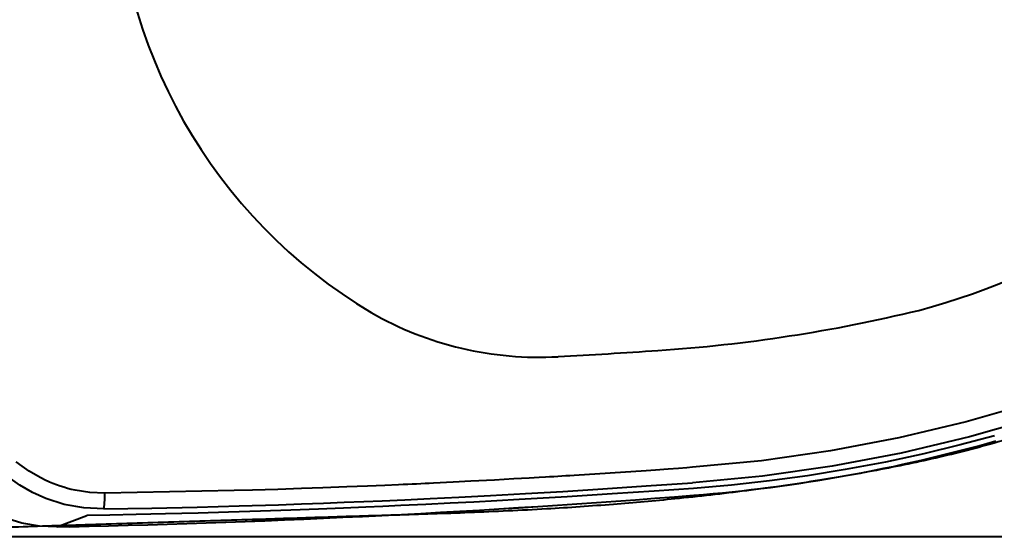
# Model space of a CAD drawing. Extents: x 4534 to 7211, y -322 to 1921.
# Drawn here: x 5032.8 to 5320.8, y 1087.9 to 1240.6 of the extents above; entities that cross this region are included whole.
import ezdxf

# ---------------------------------------------------------------- set-up
doc = ezdxf.new("R2010")
doc.units = 0
doc.header["$LTSCALE"] = 3
doc.header["$MEASUREMENT"] = 0
doc.layers.get('0').update_dxf_attribs({"linetype": 'CONTINUOUS'})
doc.layers.get('DEFPOINTS').update_dxf_attribs({"linetype": 'CONTINUOUS'})
doc.styles.get("Standard").update_dxf_attribs({"font": 'NanumGothic.ttf'})
doc.dimstyles.get("Standard").update_dxf_attribs({"dimtxt": 0.18, "dimasz": 0.18, "dimexe": 0.18, "dimexo": 0.0625, "dimgap": 0.09, "dimtad": 0, "dimtih": 1, "dimtoh": 1, "dimdec": 4, "dimzin": 0, "dimdsep": 46, "dimtxsty": 'Standard', "dimcen": 0.09, "dimadec": 0, "dimazin": 0, "dimtfac": 1, "dimtdec": 4, "dimtofl": 0, "dimtmove": 0, "dimatfit": 3, "dimfxl": 0, "dimtolj": 1, "dimtzin": 0, "dimarcsym": 0})

# ---------------------------------------------------------------- blocks, each defined once
blk = doc.blocks.new('*D40')
at = {"color": 3, "lineweight": -2}
for p, q in [((4912.89, 1486.32), (5594.29, 1486.32)), ((4912.89, 1087.92), (5594.29, 1087.92))]:
    blk.add_line(p, q, dxfattribs=at)
at = {"color": 3, "linetype": 'Continuous', "lineweight": 0}
for p, q in [((5593.49, 1466.32), (5593.49, 1303.9)), ((5593.49, 1107.92), (5593.49, 1269.45))]:
    blk.add_line(p, q, dxfattribs=at)
at = {"color": 3}
for points in [[(5590.15, 1466.32), (5596.82, 1466.32), (5593.49, 1486.32)], [(5590.15, 1107.92), (5596.82, 1107.92), (5593.49, 1087.92)]]:
    blk.add_solid(points, dxfattribs=at)
at = {"layer": 'DEFPOINTS', "color": 0}
for p in [(4911.89, 1486.32), (4911.89, 1087.92), (5593.49, 1087.92)]:
    blk.add_point(p, dxfattribs=at)
at = {"color": 2, "insert": (5593.49, 1286.68), "char_height": 30, "attachment_point": 5}
blk.add_mtext('\\A1;400', dxfattribs=at)

msp = doc.modelspace()

# ---------------------------------------------------------------- linework, layer by layer
for p, q in [((5232.01, 1100.07), (5232.01, 1100.08)), ((5047.61, 1090.79), (5047.61, 1090.79))]:
    msp.add_line(p, q)
for points in [[(5057.69, 1096.02), (5051.8, 1096.32), (5046.06, 1097.38), (5040.56, 1099.15), (5036.64, 1100.93), (5032.93, 1103.06), (5029.46, 1105.53), (5026.27, 1108.3), (5023.09, 1111.68), (5020.3, 1115.33), (5017.93, 1119.21), (5015.98, 1123.27), (5014.06, 1128.89), (5012.92, 1134.64), (5012.55, 1140.43)], [(5328.23, 1126.27), (5312.47, 1121.73), (5292.5, 1117), (5272.33, 1113.17), (5252, 1110.29), (5231.59, 1108.34)], [(5329.36, 1121.9), (5313.37, 1117.3), (5293.19, 1112.53), (5272.81, 1108.67), (5252.28, 1105.76), (5231.64, 1103.78)], [(5320.8, 1117.63), (5310.65, 1114.92), (5299.92, 1112.32), (5288.61, 1109.89), (5276.71, 1107.65), (5265.55, 1105.84), (5254.35, 1104.32), (5243.11, 1103.08), (5231.85, 1102.11)], [(5058, 1100.7), (5053.6, 1100.89), (5049.25, 1101.57), (5048.13, 1101.82), (5047.01, 1102.11), (5045.9, 1102.43), (5044.81, 1102.79), (5043.72, 1103.17), (5042.65, 1103.59), (5041.74, 1103.97), (5040.25, 1104.64), (5038.21, 1105.68), (5035.67, 1107.18), (5033.57, 1108.64), (5031.86, 1109.97)], [(5231.59, 1108.34), (5229.88, 1108.21), (5227.5, 1108.02), (5224.44, 1107.79), (5220.72, 1107.52), (5217.92, 1107.32), (5207.31, 1106.6), (5196.61, 1105.92), (5195.41, 1105.85), (5194.21, 1105.78), (5193.01, 1105.7), (5191.81, 1105.63), (5190.61, 1105.56), (5189.41, 1105.49), (5188.21, 1105.42), (5186.27, 1105.31), (5183.33, 1105.14), (5178.86, 1104.88), (5173.14, 1104.56), (5166.18, 1104.19), (5160.89, 1103.92), (5155.07, 1103.63), (5153.86, 1103.57), (5152.63, 1103.52), (5151.38, 1103.46), (5150.11, 1103.4), (5148.81, 1103.34), (5147.5, 1103.28), (5146.17, 1103.22), (5144.81, 1103.16), (5140.73, 1102.98), (5135.63, 1102.76), (5129.52, 1102.52), (5122.4, 1102.25), (5116.1, 1102.03), (5109.16, 1101.81), (5101.61, 1101.58), (5096.19, 1101.44), (5058, 1100.7)], [(5057.69, 1096.02), (5071.92, 1096.28), (5085.26, 1096.59), (5097.73, 1096.93), (5109.31, 1097.29), (5116.14, 1097.52), (5122.62, 1097.76), (5128.76, 1097.99), (5134.54, 1098.23), (5139.98, 1098.46), (5146.59, 1098.75), (5154.12, 1099.1), (5162.57, 1099.51), (5171.95, 1100), (5182.25, 1100.57), (5193.26, 1101.22), (5205.16, 1101.98), (5217.95, 1102.82), (5231.64, 1103.78)], [(5231.85, 1102.11), (5220.29, 1101.29), (5207.87, 1100.46), (5194.59, 1099.62), (5180.43, 1098.79), (5173.8, 1098.42), (5166.99, 1098.06), (5160, 1097.7), (5152.84, 1097.35), (5145.5, 1097.01), (5140.13, 1096.77), (5135.13, 1096.55), (5128.56, 1096.28), (5121.18, 1095.99), (5113.01, 1095.69), (5104.04, 1095.38), (5094.51, 1095.09), (5085.6, 1094.83), (5075.96, 1094.58), (5067.27, 1094.39), (5059.5, 1094.23), (5052.68, 1094.1)], [(5057.69, 1096.02), (5057.82, 1096.48), (5057.93, 1097.55), (5057.99, 1099.05), (5058, 1100.7)], [(5043.87, 1090.72), (5038.76, 1090.95), (5033.49, 1091.83), (5028.15, 1093.47), (5024.17, 1095.23), (5021.8, 1096.53)], [(5043.87, 1090.72), (5052.68, 1094.1)], [(5043.86, 1090.73), (5043.86, 1090.72), (5043.87, 1090.72)], [(5047.61, 1090.79), (5043.87, 1090.72)]]:
    msp.add_lwpolyline(points)
at = {"linetype": 'ByBlock', "ltscale": 3}
for centre, radius, start, end in [((5215.96, 1286.96), 154.8, 179.9422, 239.1863), ((5242.64, 1362.64), 215.32, 285.0196, 320.2323), ((5186.24, 1240.72), 99.88, 240.2444, 273.2533), ((5191.02, 1596.78), 454.96, 273.8266, 283.6565), ((5024.38, 4088.21), 2951.96, 273.25328, 273.82659)]:
    msp.add_arc(centre, radius, start, end, dxfattribs=at)
for centre, radius, start, end in [((5196.23, 1554.55), 455.88, 274.5013, 285.9127), ((5196.23, 1554.55), 455.89, 274.5013, 285.9127), ((4975.56, 4357.59), 3267.59, 271.2635, 274.50126), ((4975.56, 4357.59), 3267.6, 271.2635, 274.50126)]:
    msp.add_arc(centre, radius, start, end)
msp.add_open_spline([(5476.22, 1287.12), (5476.22, 1282.46), (5475.67, 1271.5), (5472.74, 1254.39), (5467.01, 1236.2), (5458.88, 1215.86), (5448.39, 1200.03), (5436.38, 1185.27), (5422.68, 1171.28), (5409.43, 1160.06), (5397.79, 1151.56), (5389.11, 1145.84), (5381.45, 1141.22), (5373.95, 1137.02), (5365.5, 1132.66), (5355.53, 1128), (5342.03, 1122.38), (5325.77, 1116.76), (5306.95, 1111.7), (5288.2, 1107.74), (5268.42, 1104.28), (5247.78, 1101.33), (5227.45, 1099.03), (5207.75, 1097.28), (5187.53, 1095.89), (5166.04, 1094.9), (5144.1, 1094.2), (5122.72, 1093.56), (5100.4, 1092.84), (5076.91, 1092.08), (5052.94, 1091.33), (5034.8, 1090.76), (5021.82, 1090.37), (5012.59, 1090.1), (5001.29, 1089.77), (4987.78, 1089.39), (4954.5, 1088.96), (4936.57, 1088.5), (4923.88, 1088.2), (4918.52, 1088.05), (4916.31, 1088), (4914.1, 1087.95), (4911.89, 1087.9)], degree=3, knots=[0.5000347, 0.5000347, 0.5000347, 0.5000347, 0.511055, 0.5259616, 0.5410131, 0.5560892, 0.5710814, 0.5858838, 0.6010791, 0.6174002, 0.6269221, 0.6351905, 0.6419975, 0.6480953, 0.6555484, 0.6645, 0.6741502, 0.6901592, 0.7052037, 0.7202484, 0.7355228, 0.7527469, 0.7696005, 0.7839803, 0.7995713, 0.8175906, 0.834898, 0.8515653, 0.8682272, 0.8877841, 0.9071961, 0.9250173, 0.9307656, 0.9379462, 0.9468697, 0.9575366, 0.9699472, 0.9841017, 1, 1, 1, 1.0052335, 1.0052335, 1.0052335, 1.0052335])

# ---------------------------------------------------------------- dimensions: what is measured, and where the dimension line sits
dim = msp.add_linear_dim(base=(5593.49, 1087.92), p1=(4911.89, 1486.32), p2=(4911.89, 1087.92), angle=90, text='400', dimstyle='Standard', override={"dimtxt": 30, "dimasz": 20, "dimexe": 0.8, "dimexo": 1, "dimgap": 1, "dimtad": 1, "dimdec": 0, "dimzin": 8, "dimclrd": 3, "dimclre": 3, "dimclrt": 2, "dimazin": 2, "dimtdec": 0, "dimtix": 1, "dimtofl": 1, "dimlwd": 0, "dimarcsym": 1})
dim.commit()
dim.dimension.update_dxf_attribs({"geometry": '*D40', "text_midpoint": (5593.49, 1286.68), "dimtype": 160})

doc.saveas('drawing.dxf')
